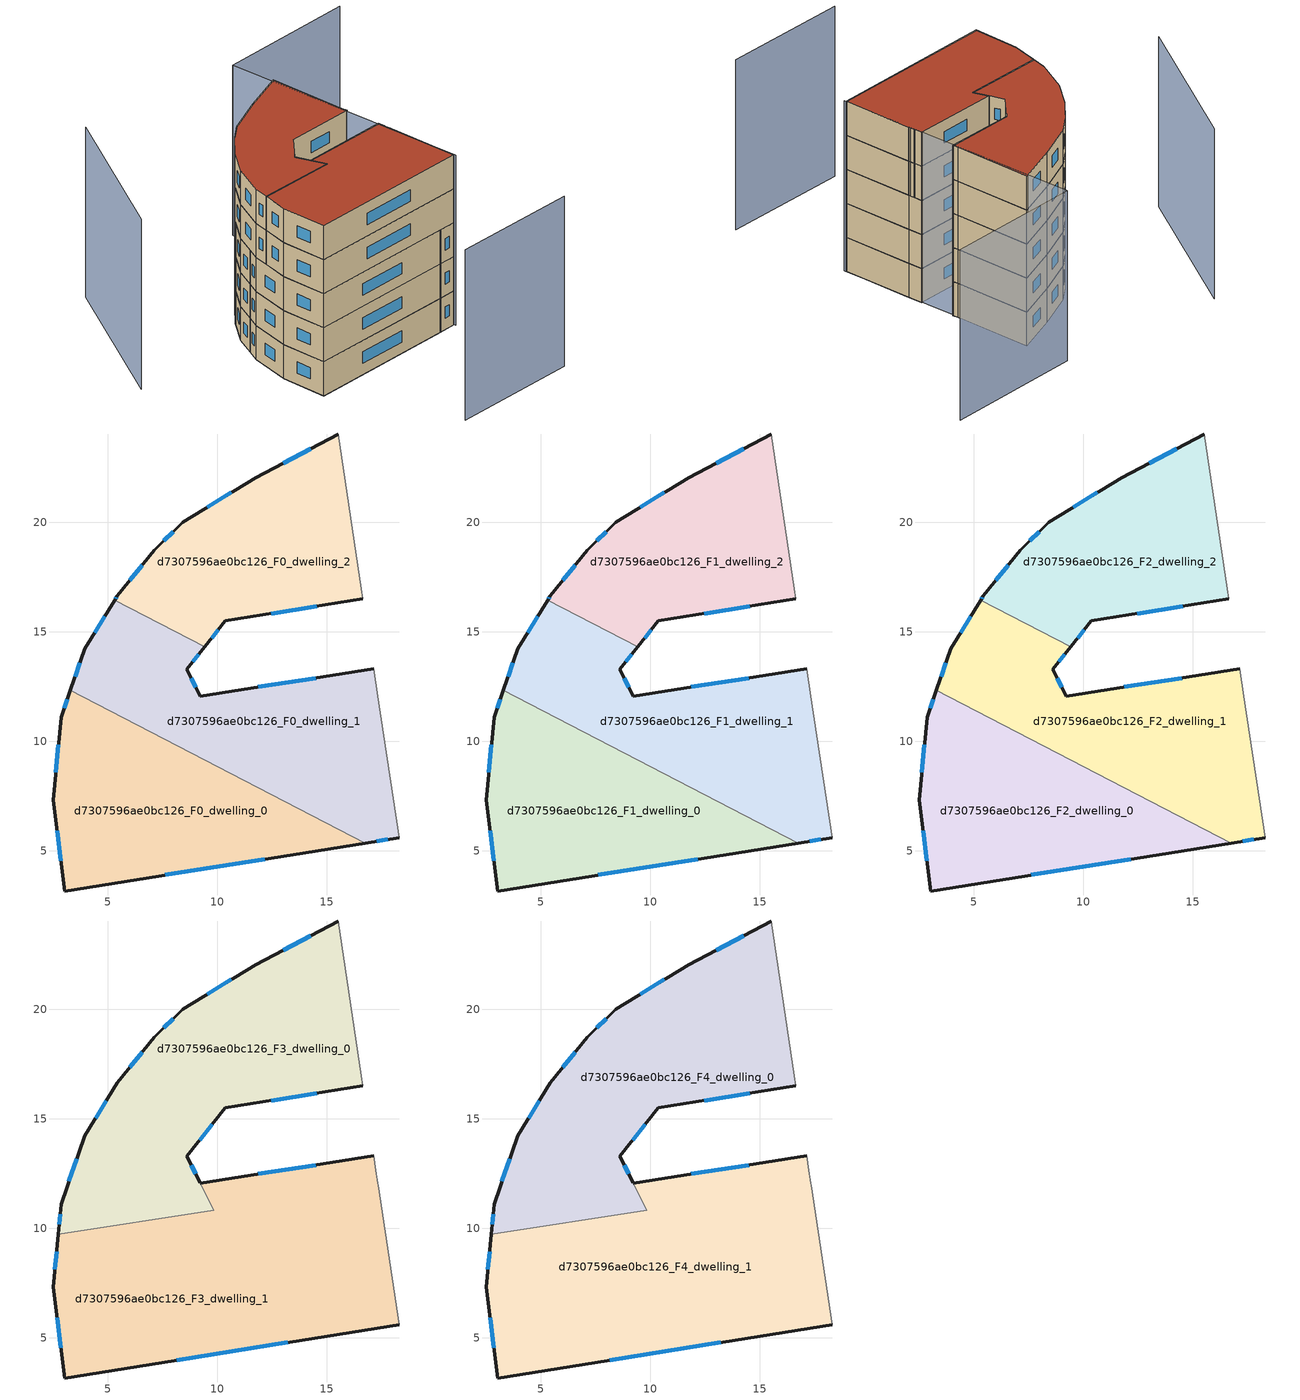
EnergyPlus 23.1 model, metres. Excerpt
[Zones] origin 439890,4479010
d7307596ae0bc126_F0_dwelling_0
 floor ground (EU_floor_Construction): 16.77,5.36 3.29,12.33 2.87,11.11 2.51,7.31 3.04,3.16 z0
 wall outside (EU_wall_Construction): 16.77,5.36 3.04,3.16 2.51,7.31 2.87,11.11 3.29,12.33 z0:3
 wall to d7307596ae0bc126_F0_dwelling_1 (EU_wall_Construction): 3.29,12.33 16.77,5.36 z0:3
 window (EU_Window_Construction): 12.18,4.62 7.63,3.9 / 2.86,4.55 2.69,5.92 / 2.63,8.58 2.75,9.84 / 3.01,11.52 3.15,11.92 z1:2
d7307596ae0bc126_F0_dwelling_1
 floor ground (EU_floor_Construction): 18.32,5.6 17.34,12.06 17.15,13.31 9.23,12.07 8.62,13.3 9.43,14.33 5.32,16.45 3.95,14.22 3.29,12.33 16.77,5.36 z0
 wall outside (EU_wall_Construction): 18.32,5.6 16.77,5.36 / 3.29,12.33 3.95,14.22 5.32,16.45 / 9.43,14.33 8.62,13.3 9.23,12.07 17.15,13.31 z0:3
 wall adiabatic (EU_wall_Construction): 17.15,13.31 17.34,12.06 18.32,5.6 z0:3
 wall to d7307596ae0bc126_F0_dwelling_2 (EU_wall_Construction): 5.32,16.45 9.43,14.33 z0:3
 window (EU_Window_Construction): 17.8,5.52 17.29,5.44 / 3.51,12.96 3.73,13.59 / 4.4,14.97 4.86,15.71 / 9.16,13.98 8.89,13.64 / 8.82,12.89 9.02,12.48 / 11.87,12.48 14.5,12.89 z1:2
d7307596ae0bc126_F0_dwelling_2
 floor ground (EU_floor_Construction): 16.65,16.51 16.58,16.97 15.52,24.04 11.77,22.05 8.43,20.01 7.14,18.74 5.44,16.65 5.32,16.45 9.43,14.33 10.37,15.5 z0
 wall outside (EU_wall_Construction): 5.32,16.45 5.44,16.65 7.14,18.74 8.43,20.01 11.77,22.05 15.52,24.04 / 16.65,16.51 10.37,15.5 9.43,14.33 z0:3
 wall adiabatic (EU_wall_Construction): 15.52,24.04 16.58,16.97 16.65,16.51 z0:3
 window (EU_Window_Construction): 5.36,16.52 5.4,16.59 / 6.01,17.35 6.57,18.04 / 7.57,19.16 7.99,19.59 / 9.54,20.7 10.65,21.37 / 13.02,22.72 14.27,23.38 / 14.55,16.17 12.47,15.84 / 10.05,15.11 9.74,14.72 z1:2
d7307596ae0bc126_F1_dwelling_0
 floor to d7307596ae0bc126_F0_dwelling_0 (EU_floor_Construction): 16.77,5.36 3.29,12.33 2.87,11.11 2.51,7.31 3.04,3.16 z3
 wall outside (EU_wall_Construction): 16.77,5.36 3.04,3.16 2.51,7.31 2.87,11.11 3.29,12.33 z3:6
 wall to d7307596ae0bc126_F1_dwelling_1 (EU_wall_Construction): 3.29,12.33 16.77,5.36 z3:6
 window (EU_Window_Construction): 12.18,4.62 7.63,3.9 / 2.86,4.55 2.69,5.92 / 2.63,8.58 2.75,9.84 / 3.01,11.52 3.15,11.92 z4:5
d7307596ae0bc126_F1_dwelling_1
 floor to d7307596ae0bc126_F0_dwelling_1 (EU_floor_Construction): 18.32,5.6 17.34,12.06 17.15,13.31 9.23,12.07 8.62,13.3 9.43,14.33 5.32,16.45 3.95,14.22 3.29,12.33 16.77,5.36 z3
 wall outside (EU_wall_Construction): 18.32,5.6 16.77,5.36 / 3.29,12.33 3.95,14.22 5.32,16.45 / 9.43,14.33 8.62,13.3 9.23,12.07 17.15,13.31 z3:6
 wall adiabatic (EU_wall_Construction): 17.15,13.31 17.34,12.06 18.32,5.6 z3:6
 wall to d7307596ae0bc126_F1_dwelling_2 (EU_wall_Construction): 5.32,16.45 9.43,14.33 z3:6
 window (EU_Window_Construction): 17.8,5.52 17.29,5.44 / 3.51,12.96 3.73,13.59 / 4.4,14.97 4.86,15.71 / 9.16,13.98 8.89,13.64 / 8.82,12.89 9.02,12.48 / 11.87,12.48 14.5,12.89 z4:5
d7307596ae0bc126_F1_dwelling_2
 floor to d7307596ae0bc126_F0_dwelling_2 (EU_floor_Construction): 16.65,16.51 16.58,16.97 15.52,24.04 11.77,22.05 8.43,20.01 7.14,18.74 5.44,16.65 5.32,16.45 9.43,14.33 10.37,15.5 z3
 wall outside (EU_wall_Construction): 5.32,16.45 5.44,16.65 7.14,18.74 8.43,20.01 11.77,22.05 15.52,24.04 / 16.65,16.51 10.37,15.5 9.43,14.33 z3:6
 wall adiabatic (EU_wall_Construction): 15.52,24.04 16.58,16.97 16.65,16.51 z3:6
 window (EU_Window_Construction): 5.36,16.52 5.4,16.59 / 6.01,17.35 6.57,18.04 / 7.57,19.16 7.99,19.59 / 9.54,20.7 10.65,21.37 / 13.02,22.72 14.27,23.38 / 14.55,16.17 12.47,15.84 / 10.05,15.11 9.74,14.72 z4:5
d7307596ae0bc126_F2_dwelling_0
 floor to d7307596ae0bc126_F1_dwelling_0 (EU_floor_Construction): 16.77,5.36 3.29,12.33 2.87,11.11 2.51,7.31 3.04,3.16 z6
 wall outside (EU_wall_Construction): 16.77,5.36 3.04,3.16 2.51,7.31 2.87,11.11 3.29,12.33 z6:9
 wall to d7307596ae0bc126_F2_dwelling_1 (EU_wall_Construction): 3.29,12.33 16.77,5.36 z6:9
 window (EU_Window_Construction): 12.18,4.62 7.63,3.9 / 2.86,4.55 2.69,5.92 / 2.63,8.58 2.75,9.84 / 3.01,11.52 3.15,11.92 z7:8
d7307596ae0bc126_F2_dwelling_1
 floor to d7307596ae0bc126_F1_dwelling_1 (EU_floor_Construction): 18.32,5.6 17.34,12.06 17.15,13.31 9.23,12.07 8.62,13.3 9.43,14.33 5.32,16.45 3.95,14.22 3.29,12.33 16.77,5.36 z6
 wall outside (EU_wall_Construction): 18.32,5.6 16.77,5.36 / 3.29,12.33 3.95,14.22 5.32,16.45 / 9.43,14.33 8.62,13.3 9.23,12.07 17.15,13.31 z6:9
 wall adiabatic (EU_wall_Construction): 17.15,13.31 17.34,12.06 18.32,5.6 z6:9
 wall to d7307596ae0bc126_F2_dwelling_2 (EU_wall_Construction): 5.32,16.45 9.43,14.33 z6:9
 window (EU_Window_Construction): 17.8,5.52 17.29,5.44 / 3.51,12.96 3.73,13.59 / 4.4,14.97 4.86,15.71 / 9.16,13.98 8.89,13.64 / 8.82,12.89 9.02,12.48 / 11.87,12.48 14.5,12.89 z7:8
d7307596ae0bc126_F2_dwelling_2
 floor to d7307596ae0bc126_F1_dwelling_2 (EU_floor_Construction): 16.65,16.51 16.58,16.97 15.52,24.04 11.77,22.05 8.43,20.01 7.14,18.74 5.44,16.65 5.32,16.45 9.43,14.33 10.37,15.5 z6
 wall outside (EU_wall_Construction): 5.32,16.45 5.44,16.65 7.14,18.74 8.43,20.01 11.77,22.05 15.52,24.04 / 16.65,16.51 10.37,15.5 9.43,14.33 z6:9
 wall adiabatic (EU_wall_Construction): 15.52,24.04 16.58,16.97 16.65,16.51 z6:9
 window (EU_Window_Construction): 5.36,16.52 5.4,16.59 / 6.01,17.35 6.57,18.04 / 7.57,19.16 7.99,19.59 / 9.54,20.7 10.65,21.37 / 13.02,22.72 14.27,23.38 / 14.55,16.17 12.47,15.84 / 10.05,15.11 9.74,14.72 z7:8
d7307596ae0bc126_F3_dwelling_0
 floor to d7307596ae0bc126_F2_dwelling_2 (EU_floor_Construction): 16.65,16.51 16.58,16.97 15.52,24.04 11.77,22.05 8.43,20.01 7.14,18.74 5.44,16.65 5.32,16.45 9.43,14.33 10.37,15.5 z9
 floor to d7307596ae0bc126_F2_dwelling_0 (EU_floor_Construction): 7.03,10.39 3.29,12.33 2.87,11.11 2.74,9.74 z9
 floor to d7307596ae0bc126_F2_dwelling_1 (EU_floor_Construction): 9.85,10.82 8.62,13.3 9.43,14.33 5.32,16.45 3.95,14.22 3.29,12.33 7.03,10.39 z9
 wall outside (EU_wall_Construction): 2.74,9.74 2.87,11.11 3.95,14.22 5.44,16.65 7.14,18.74 8.43,20.01 11.77,22.05 15.52,24.04 / 16.65,16.51 10.37,15.5 8.62,13.3 9.22,12.08 z9:12
 wall adiabatic (EU_wall_Construction): 15.52,24.04 16.58,16.97 16.65,16.51 z9:12
 wall to d7307596ae0bc126_F3_dwelling_1 (EU_wall_Construction): 9.23,12.07 9.85,10.82 2.74,9.74 z9:12
 window (EU_Window_Construction): 2.78,10.2 2.83,10.65 / 3.23,12.15 3.59,13.18 / 4.44,15.03 4.94,15.84 / 6.01,17.35 6.57,18.04 / 7.57,19.16 7.99,19.59 / 9.54,20.7 10.65,21.37 / 13.02,22.72 14.27,23.38 / 14.55,16.17 12.47,15.84 / 9.78,14.77 9.2,14.03 / 8.82,12.89 9.02,12.48 z10:11
d7307596ae0bc126_F3_dwelling_1
 floor to d7307596ae0bc126_F2_dwelling_0 (EU_floor_Construction): 16.77,5.36 7.03,10.39 2.74,9.74 2.51,7.31 3.04,3.16 z9
 floor to d7307596ae0bc126_F2_dwelling_1 (EU_floor_Construction): 18.32,5.6 17.36,11.96 17.34,12.06 17.15,13.31 9.23,12.07 9.85,10.82 7.03,10.39 16.77,5.36 z9
 wall outside (EU_wall_Construction): 9.23,12.07 17.15,13.31 / 18.32,5.6 3.04,3.16 2.51,7.31 2.74,9.74 z9:12
 wall adiabatic (EU_wall_Construction): 17.15,13.31 17.25,12.66 17.27,12.5 17.32,12.23 17.34,12.06 17.36,11.96 18.32,5.6 z9:12
 window (EU_Window_Construction): 11.87,12.48 14.5,12.89 / 13.22,4.79 8.15,3.98 / 2.86,4.55 2.69,5.92 / 2.58,8.12 2.66,8.93 z10:11
d7307596ae0bc126_F4_dwelling_0
 floor to d7307596ae0bc126_F3_dwelling_0 (EU_floor_Construction): 16.65,16.51 16.58,16.97 15.52,24.04 11.77,22.05 8.43,20.01 7.14,18.74 5.44,16.65 3.95,14.22 2.87,11.11 2.74,9.74 9.85,10.82 8.62,13.3 10.37,15.5 z12
 wall outside (EU_wall_Construction): 2.74,9.74 2.87,11.11 3.95,14.22 5.44,16.65 7.14,18.74 8.43,20.01 11.77,22.05 15.52,24.04 / 16.65,16.51 10.37,15.5 8.62,13.3 9.22,12.08 z12:15
 wall adiabatic (EU_wall_Construction): 15.52,24.04 16.58,16.97 16.65,16.51 z12:15
 wall to d7307596ae0bc126_F4_dwelling_1 (EU_wall_Construction): 9.23,12.07 9.85,10.82 2.74,9.74 z12:15
 window (EU_Window_Construction): 2.78,10.2 2.83,10.65 / 3.23,12.15 3.59,13.18 / 4.44,15.03 4.94,15.84 / 6.01,17.35 6.57,18.04 / 7.57,19.16 7.99,19.59 / 9.54,20.7 10.65,21.37 / 13.02,22.72 14.27,23.38 / 14.55,16.17 12.47,15.84 / 9.78,14.77 9.2,14.03 / 8.82,12.89 9.02,12.48 z13:14
 roof outside (EU_roof_Construction): 15.52,24.04 16.58,16.97 16.65,16.51 10.37,15.5 8.62,13.3 9.85,10.82 2.74,9.74 2.87,11.11 3.95,14.22 5.44,16.65 7.14,18.74 8.43,20.01 11.77,22.05 z15
d7307596ae0bc126_F4_dwelling_1
 floor to d7307596ae0bc126_F3_dwelling_1 (EU_floor_Construction): 18.32,5.6 17.36,11.96 17.34,12.06 17.32,12.23 17.27,12.5 17.25,12.66 17.15,13.31 9.23,12.07 9.85,10.82 2.74,9.74 2.51,7.31 3.04,3.16 z12
 wall outside (EU_wall_Construction): 9.23,12.07 17.15,13.31 / 18.32,5.6 3.04,3.16 2.51,7.31 2.74,9.74 z12:15
 wall adiabatic (EU_wall_Construction): 17.15,13.31 17.25,12.66 17.27,12.5 17.32,12.23 17.34,12.06 17.36,11.96 18.32,5.6 z12:15
 window (EU_Window_Construction): 11.87,12.48 14.5,12.89 / 13.22,4.79 8.15,3.98 / 2.86,4.55 2.69,5.92 / 2.58,8.12 2.66,8.93 z13:14
 roof outside (EU_roof_Construction): 17.15,13.31 17.25,12.66 17.27,12.5 17.32,12.23 17.34,12.06 17.36,11.96 18.32,5.6 3.04,3.16 2.51,7.31 2.74,9.74 9.85,10.82 9.23,12.07 z15
shading: 8.92,-6.94 20.5,-5.12 / 18.35,5.44 14.66,27.93 / 14.66,27.93 27.28,30 / -0.66,27.46 -7.1,13.11 z0:15
[Building]
EU S2 Campaign: North Axis=0; Terrain=City; Solar Distribution=FullExterior
[Site:Location]
Madrid: Latitude=40.5; Longitude=-3.5; Time Zone=1; Elevation=609
[SizingPeriod:WeatherFileDays]
AnnualSizingPeriod: Begin Month=1; Begin Day of Month=1; End Month=12; End Day of Month=31; Day of Week for Start Day=Monday; Use Weather File Daylight Saving Period=No; Use Weather File Rain and Snow Indicators=No
[MATERIAL]
EU_InternalMass_Material: Roughness=MediumRough; Thickness=0.1; Conductivity=1; Density=1800; Specific Heat=900; Thermal Absorptance=0.9; Solar Absorptance=0.7; Visible Absorptance=0.7
[MATERIAL:NOMASS] Roughness=MediumRough; Thermal Absorptance=0.9; Solar Absorptance=0.7; Visible Absorptance=0.7
Name | Thermal Resistance
EU_wall_NoMass | 0.459673
EU_roof_NoMass | 0.495815
EU_floor_NoMass | 0.788942
[WINDOWMATERIAL:SIMPLEGLAZINGSYSTEM]
EU_Window_SimpleGlazing: UFactor=4.26103; Solar Heat Gain Coefficient=0.85; Visible Transmittance=0.85
[CONSTRUCTION]
EU_wall_Construction: EU_wall_NoMass
EU_roof_Construction: EU_roof_NoMass
EU_floor_Construction: EU_floor_NoMass
EU_InternalMass_Construction: EU_InternalMass_Material
EU_Window_Construction: EU_Window_SimpleGlazing
[ZONE] Type=1; Multiplier=1; Ceiling Height=autocalculate; Floor Area=autocalculate; Part of Total Floor Area=Yes
Name | Volume
d7307596ae0bc126_F0_dwelling_0; d7307596ae0bc126_F1_dwelling_0; d7307596ae0bc126_F2_dwelling_0 | 198.55
d7307596ae0bc126_F3_dwelling_0; d7307596ae0bc126_F4_dwelling_0 | 266.262
d7307596ae0bc126_F0_dwelling_1; d7307596ae0bc126_F1_dwelling_1; d7307596ae0bc126_F2_dwelling_1 | 220.486
d7307596ae0bc126_F3_dwelling_1; d7307596ae0bc126_F4_dwelling_1 | 329.396
d7307596ae0bc126_F0_dwelling_2; d7307596ae0bc126_F1_dwelling_2; d7307596ae0bc126_F2_dwelling_2 | 176.63
[INTERNALMASS] Construction=EU_InternalMass_Construction
Name | Zone or ZoneList | Surface Area
d7307596ae0bc126_F0_dwelling_0_EU_InternalMass | d7307596ae0bc126_F0_dwelling_0 | 66.1834
d7307596ae0bc126_F0_dwelling_1_EU_InternalMass | d7307596ae0bc126_F0_dwelling_1 | 73.4978
d7307596ae0bc126_F0_dwelling_2_EU_InternalMass | d7307596ae0bc126_F0_dwelling_2 | 58.8766
d7307596ae0bc126_F1_dwelling_0_EU_InternalMass | d7307596ae0bc126_F1_dwelling_0 | 66.1834
d7307596ae0bc126_F1_dwelling_1_EU_InternalMass | d7307596ae0bc126_F1_dwelling_1 | 73.4978
d7307596ae0bc126_F1_dwelling_2_EU_InternalMass | d7307596ae0bc126_F1_dwelling_2 | 58.8766
d7307596ae0bc126_F2_dwelling_0_EU_InternalMass | d7307596ae0bc126_F2_dwelling_0 | 66.1834
d7307596ae0bc126_F2_dwelling_1_EU_InternalMass | d7307596ae0bc126_F2_dwelling_1 | 73.4978
d7307596ae0bc126_F2_dwelling_2_EU_InternalMass | d7307596ae0bc126_F2_dwelling_2 | 58.8766
d7307596ae0bc126_F3_dwelling_0_EU_InternalMass | d7307596ae0bc126_F3_dwelling_0 | 88.7563
d7307596ae0bc126_F3_dwelling_1_EU_InternalMass | d7307596ae0bc126_F3_dwelling_1 | 109.8
d7307596ae0bc126_F4_dwelling_0_EU_InternalMass | d7307596ae0bc126_F4_dwelling_0 | 88.7563
d7307596ae0bc126_F4_dwelling_1_EU_InternalMass | d7307596ae0bc126_F4_dwelling_1 | 109.8
[OTHEREQUIPMENT] Fuel Type=Electricity; Design Level Calculation Method=Watts/Area; Power per Zone Floor Area=1; Fraction Latent=0; Fraction Radiant=0; Fraction Lost=0; Carbon Dioxide Generation Rate=0; EndUse Subcategory=EU_Step8_InternalGains
Name | Zone or ZoneList or Space or SpaceList | Schedule
EU_Step8_InternalGain_d7307596ae0bc126_F0_dwelling_0_f000 | d7307596ae0bc126_F0_dwelling_0 | EU_Step8_GainSchedule_d7307596ae0bc126_F0_dwelling_0_f000
EU_Step8_InternalGain_d7307596ae0bc126_F0_dwelling_1_f000 | d7307596ae0bc126_F0_dwelling_1 | EU_Step8_GainSchedule_d7307596ae0bc126_F0_dwelling_1_f000
EU_Step8_InternalGain_d7307596ae0bc126_F0_dwelling_2_f000 | d7307596ae0bc126_F0_dwelling_2 | EU_Step8_GainSchedule_d7307596ae0bc126_F0_dwelling_2_f000
EU_Step8_InternalGain_d7307596ae0bc126_F1_dwelling_0_f000 | d7307596ae0bc126_F1_dwelling_0 | EU_Step8_GainSchedule_d7307596ae0bc126_F1_dwelling_0_f000
EU_Step8_InternalGain_d7307596ae0bc126_F1_dwelling_1_f000 | d7307596ae0bc126_F1_dwelling_1 | EU_Step8_GainSchedule_d7307596ae0bc126_F1_dwelling_1_f000
EU_Step8_InternalGain_d7307596ae0bc126_F1_dwelling_2_f000 | d7307596ae0bc126_F1_dwelling_2 | EU_Step8_GainSchedule_d7307596ae0bc126_F1_dwelling_2_f000
EU_Step8_InternalGain_d7307596ae0bc126_F2_dwelling_0_f000 | d7307596ae0bc126_F2_dwelling_0 | EU_Step8_GainSchedule_d7307596ae0bc126_F2_dwelling_0_f000
EU_Step8_InternalGain_d7307596ae0bc126_F2_dwelling_1_f000 | d7307596ae0bc126_F2_dwelling_1 | EU_Step8_GainSchedule_d7307596ae0bc126_F2_dwelling_1_f000
EU_Step8_InternalGain_d7307596ae0bc126_F2_dwelling_2_f000 | d7307596ae0bc126_F2_dwelling_2 | EU_Step8_GainSchedule_d7307596ae0bc126_F2_dwelling_2_f000
EU_Step8_InternalGain_d7307596ae0bc126_F3_dwelling_0_f000 | d7307596ae0bc126_F3_dwelling_0 | EU_Step8_GainSchedule_d7307596ae0bc126_F3_dwelling_0_f000
EU_Step8_InternalGain_d7307596ae0bc126_F3_dwelling_1_f000 | d7307596ae0bc126_F3_dwelling_1 | EU_Step8_GainSchedule_d7307596ae0bc126_F3_dwelling_1_f000
EU_Step8_InternalGain_d7307596ae0bc126_F4_dwelling_0_f000 | d7307596ae0bc126_F4_dwelling_0 | EU_Step8_GainSchedule_d7307596ae0bc126_F4_dwelling_0_f000
EU_Step8_InternalGain_d7307596ae0bc126_F4_dwelling_1_f000 | d7307596ae0bc126_F4_dwelling_1 | EU_Step8_GainSchedule_d7307596ae0bc126_F4_dwelling_1_f000
[ZONEVENTILATION:DESIGNFLOWRATE] Schedule=EU_AlwaysOn; Design Flow Rate Calculation Method=AirChanges/Hour; Air Changes per Hour=0.719161; Ventilation Type=Natural; Fan Pressure Rise=0; Fan Total Efficiency=1; Constant Term Coefficient=1; Temperature Term Coefficient=0; Velocity Term Coefficient=0; Velocity Squared Term Coefficient=0; Minimum Indoor Temperature=-100; Maximum Indoor Temperature=100; Delta Temperature=-100; Minimum Outdoor Temperature=-100; Maximum Outdoor Temperature=100; Maximum Wind Speed=40
Name | Zone or ZoneList or Space or SpaceList
EU_ConstantAir_d7307596ae0bc126_F0_dwelling_0 | d7307596ae0bc126_F0_dwelling_0
EU_ConstantAir_d7307596ae0bc126_F0_dwelling_1 | d7307596ae0bc126_F0_dwelling_1
EU_ConstantAir_d7307596ae0bc126_F0_dwelling_2 | d7307596ae0bc126_F0_dwelling_2
EU_ConstantAir_d7307596ae0bc126_F1_dwelling_0 | d7307596ae0bc126_F1_dwelling_0
EU_ConstantAir_d7307596ae0bc126_F1_dwelling_1 | d7307596ae0bc126_F1_dwelling_1
EU_ConstantAir_d7307596ae0bc126_F1_dwelling_2 | d7307596ae0bc126_F1_dwelling_2
EU_ConstantAir_d7307596ae0bc126_F2_dwelling_0 | d7307596ae0bc126_F2_dwelling_0
EU_ConstantAir_d7307596ae0bc126_F2_dwelling_1 | d7307596ae0bc126_F2_dwelling_1
EU_ConstantAir_d7307596ae0bc126_F2_dwelling_2 | d7307596ae0bc126_F2_dwelling_2
EU_ConstantAir_d7307596ae0bc126_F3_dwelling_0 | d7307596ae0bc126_F3_dwelling_0
EU_ConstantAir_d7307596ae0bc126_F3_dwelling_1 | d7307596ae0bc126_F3_dwelling_1
EU_ConstantAir_d7307596ae0bc126_F4_dwelling_0 | d7307596ae0bc126_F4_dwelling_0
EU_ConstantAir_d7307596ae0bc126_F4_dwelling_1 | d7307596ae0bc126_F4_dwelling_1
[HVACTEMPLATE:THERMOSTAT] Constant Heating Setpoint=20; Constant Cooling Setpoint=50
EU_HeatOnly_d7307596ae0bc126_F0_dwelling_0; EU_HeatOnly_d7307596ae0bc126_F0_dwelling_1; EU_HeatOnly_d7307596ae0bc126_F0_dwelling_2; EU_HeatOnly_d7307596ae0bc126_F1_dwelling_0; EU_HeatOnly_d7307596ae0bc126_F1_dwelling_1; EU_HeatOnly_d7307596ae0bc126_F1_dwelling_2; EU_HeatOnly_d7307596ae0bc126_F2_dwelling_0; EU_HeatOnly_d7307596ae0bc126_F2_dwelling_1; EU_HeatOnly_d7307596ae0bc126_F2_dwelling_2; EU_HeatOnly_d7307596ae0bc126_F3_dwelling_0; EU_HeatOnly_d7307596ae0bc126_F3_dwelling_1; EU_HeatOnly_d7307596ae0bc126_F4_dwelling_0; EU_HeatOnly_d7307596ae0bc126_F4_dwelling_1
[HVACTEMPLATE:ZONE:IDEALLOADSAIRSYSTEM] System Availability Schedule=EU_AlwaysOn; Maximum Heating Supply Air Temperature=50; Minimum Cooling Supply Air Temperature=13; Maximum Heating Supply Air Humidity Ratio=0.0156; Minimum Cooling Supply Air Humidity Ratio=0.0077; Heating Limit=NoLimit; Cooling Limit=NoLimit; Heating Availability Schedule=EU_AlwaysOn; Cooling Availability Schedule=EU_CoolingOff; Dehumidification Control Type=ConstantSensibleHeatRatio; Cooling Sensible Heat Ratio=0.7; Dehumidification Setpoint=60; Humidification Control Type=None; Humidification Setpoint=30; Outdoor Air Method=None; Outdoor Air Flow Rate per Person=0.00944; Outdoor Air Flow Rate per Zone Floor Area=0; Outdoor Air Flow Rate per Zone=0; Demand Controlled Ventilation Type=None; Outdoor Air Economizer Type=NoEconomizer; Heat Recovery Type=None; Sensible Heat Recovery Effectiveness=0.7; Latent Heat Recovery Effectiveness=0.65
Name | Template Thermostat
d7307596ae0bc126_F0_dwelling_0 | EU_HeatOnly_d7307596ae0bc126_F0_dwelling_0
d7307596ae0bc126_F0_dwelling_1 | EU_HeatOnly_d7307596ae0bc126_F0_dwelling_1
d7307596ae0bc126_F0_dwelling_2 | EU_HeatOnly_d7307596ae0bc126_F0_dwelling_2
d7307596ae0bc126_F1_dwelling_0 | EU_HeatOnly_d7307596ae0bc126_F1_dwelling_0
d7307596ae0bc126_F1_dwelling_1 | EU_HeatOnly_d7307596ae0bc126_F1_dwelling_1
d7307596ae0bc126_F1_dwelling_2 | EU_HeatOnly_d7307596ae0bc126_F1_dwelling_2
d7307596ae0bc126_F2_dwelling_0 | EU_HeatOnly_d7307596ae0bc126_F2_dwelling_0
d7307596ae0bc126_F2_dwelling_1 | EU_HeatOnly_d7307596ae0bc126_F2_dwelling_1
d7307596ae0bc126_F2_dwelling_2 | EU_HeatOnly_d7307596ae0bc126_F2_dwelling_2
d7307596ae0bc126_F3_dwelling_0 | EU_HeatOnly_d7307596ae0bc126_F3_dwelling_0
d7307596ae0bc126_F3_dwelling_1 | EU_HeatOnly_d7307596ae0bc126_F3_dwelling_1
d7307596ae0bc126_F4_dwelling_0 | EU_HeatOnly_d7307596ae0bc126_F4_dwelling_0
d7307596ae0bc126_F4_dwelling_1 | EU_HeatOnly_d7307596ae0bc126_F4_dwelling_1
[SIZING:ZONE] Zone Cooling Design Supply Air Temperature Input Method=SupplyAirTemperature; Zone Cooling Design Supply Air Temperature=13; Zone Heating Design Supply Air Temperature Input Method=SupplyAirTemperature; Zone Heating Design Supply Air Temperature=50; Zone Cooling Design Supply Air Humidity Ratio=0.008; Zone Heating Design Supply Air Humidity Ratio=0.008; Cooling Design Air Flow Method=DesignDay; Cooling Design Air Flow Rate=0; Cooling Minimum Air Flow per Zone Floor Area=0.000762; Cooling Minimum Air Flow=0; Cooling Minimum Air Flow Fraction=0.2; Heating Design Air Flow Method=DesignDay; Heating Design Air Flow Rate=0; Heating Maximum Air Flow per Zone Floor Area=0.002032; Heating Maximum Air Flow=0.141576; Heating Maximum Air Flow Fraction=0.3; Account for Dedicated Outdoor Air System=No; Dedicated Outdoor Air System Control Strategy=NeutralSupplyAir; Dedicated Outdoor Air Low Setpoint Temperature for Design=autosize; Dedicated Outdoor Air High Setpoint Temperature for Design=autosize; Zone Load Sizing Method=Sensible Load Only No Latent Load; Zone Latent Cooling Design Supply Air Humidity Ratio Input Method=HumidityRatioDifference; Zone Cooling Design Supply Air Humidity Ratio Difference=0.005; Zone Latent Heating Design Supply Air Humidity Ratio Input Method=HumidityRatioDifference; Zone Humidification Design Supply Air Humidity Ratio Difference=0.005
d7307596ae0bc126_F0_dwelling_0; d7307596ae0bc126_F0_dwelling_1; d7307596ae0bc126_F0_dwelling_2; d7307596ae0bc126_F1_dwelling_0; d7307596ae0bc126_F1_dwelling_1; d7307596ae0bc126_F1_dwelling_2; d7307596ae0bc126_F2_dwelling_0; d7307596ae0bc126_F2_dwelling_1; d7307596ae0bc126_F2_dwelling_2; d7307596ae0bc126_F3_dwelling_0; d7307596ae0bc126_F3_dwelling_1; d7307596ae0bc126_F4_dwelling_0; d7307596ae0bc126_F4_dwelling_1
[SCHEDULE:CONSTANT]
Name | Hourly Value
EU_AlwaysOn | 1
EU_CoolingOff | 0
[SCHEDULE:FILE] Column Number=1; Rows to Skip at Top=0; Number of Hours of Data=8760; Column Separator=Comma; Interpolate to Timestep=No; Minutes per Item=60; Adjust Schedule for Daylight Savings=Yes
Name | File
EU_Step8_GainSchedule_d7307596ae0bc126_F0_dwelling_0_f000 | ../../schedules/d7307596ae0bc126/d7307596ae0bc126_F0_dwelling_0_f000_gain.csv
EU_Step8_GainSchedule_d7307596ae0bc126_F0_dwelling_1_f000 | ../../schedules/d7307596ae0bc126/d7307596ae0bc126_F0_dwelling_1_f000_gain.csv
EU_Step8_GainSchedule_d7307596ae0bc126_F0_dwelling_2_f000 | ../../schedules/d7307596ae0bc126/d7307596ae0bc126_F0_dwelling_2_f000_gain.csv
EU_Step8_GainSchedule_d7307596ae0bc126_F1_dwelling_0_f000 | ../../schedules/d7307596ae0bc126/d7307596ae0bc126_F1_dwelling_0_f000_gain.csv
EU_Step8_GainSchedule_d7307596ae0bc126_F1_dwelling_1_f000 | ../../schedules/d7307596ae0bc126/d7307596ae0bc126_F1_dwelling_1_f000_gain.csv
EU_Step8_GainSchedule_d7307596ae0bc126_F1_dwelling_2_f000 | ../../schedules/d7307596ae0bc126/d7307596ae0bc126_F1_dwelling_2_f000_gain.csv
EU_Step8_GainSchedule_d7307596ae0bc126_F2_dwelling_0_f000 | ../../schedules/d7307596ae0bc126/d7307596ae0bc126_F2_dwelling_0_f000_gain.csv
EU_Step8_GainSchedule_d7307596ae0bc126_F2_dwelling_1_f000 | ../../schedules/d7307596ae0bc126/d7307596ae0bc126_F2_dwelling_1_f000_gain.csv
EU_Step8_GainSchedule_d7307596ae0bc126_F2_dwelling_2_f000 | ../../schedules/d7307596ae0bc126/d7307596ae0bc126_F2_dwelling_2_f000_gain.csv
EU_Step8_GainSchedule_d7307596ae0bc126_F3_dwelling_0_f000 | ../../schedules/d7307596ae0bc126/d7307596ae0bc126_F3_dwelling_0_f000_gain.csv
EU_Step8_GainSchedule_d7307596ae0bc126_F3_dwelling_1_f000 | ../../schedules/d7307596ae0bc126/d7307596ae0bc126_F3_dwelling_1_f000_gain.csv
EU_Step8_GainSchedule_d7307596ae0bc126_F4_dwelling_0_f000 | ../../schedules/d7307596ae0bc126/d7307596ae0bc126_F4_dwelling_0_f000_gain.csv
EU_Step8_GainSchedule_d7307596ae0bc126_F4_dwelling_1_f000 | ../../schedules/d7307596ae0bc126/d7307596ae0bc126_F4_dwelling_1_f000_gain.csv
